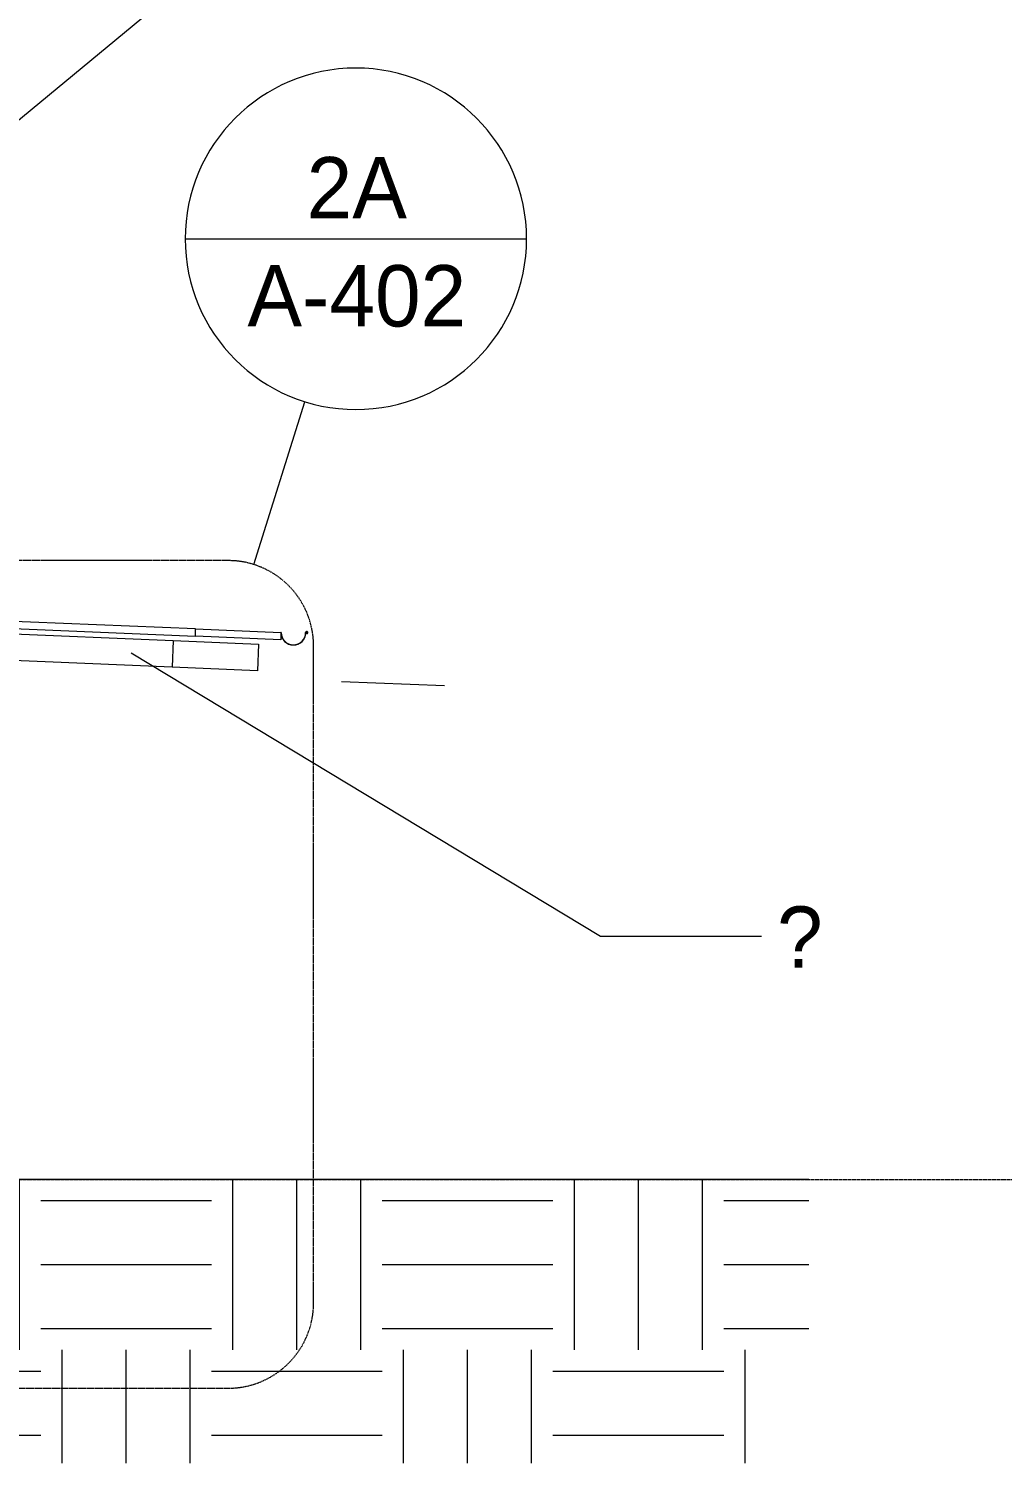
# Model space of a CAD drawing. Header units: inches. Extents: x 21386 to 98546, y -290 to 853.
# Drawn here: x 33383.6 to 33657.4, y -79.8 to 323.5 of the extents above; entities that cross this region are included whole.
import ezdxf

# ---------------------------------------------------------------- set-up
doc = ezdxf.new("R2010")
doc.units = ezdxf.units.IN
doc.header["$MEASUREMENT"] = 0
doc.linetypes.add('Dash Dot 3_16_', pattern=[0.3125, 0.1875, -0.0625, 0, -0.0625])
doc.linetypes.add('Grid Line 1_2_', pattern=[0.875, 0.5, -0.125, 0.125, -0.125])
for name, color, linetype, lineweight in [('A-ANNO-IDEN', 131, 'Continuous', 9), ('A-ANNO-SYMB', 150, 'Continuous', 9), ('A-DETL', 90, 'Continuous', 70), ('A-FLOR-LEVL', 51, 'Continuous', 9), ('A-ROOF', 132, 'Continuous', 13), ('A-ROOF-OTLN', 132, 'Continuous', 9), ('C-TOPO', 7, 'Continuous', 13), ('S-BEAM', 12, 'Continuous', 13)]:
    doc.layers.add(name, color=color, linetype=linetype, lineweight=lineweight)
doc.styles.add('Century Gothic', font='GOTHIC.TTF', dxfattribs={"height": 17.245342})

# ---------------------------------------------------------------- blocks, each defined once
blk = doc.blocks.new('Dimension Lumber - 5_5 x 7_5 Glulam-1730132-Building Section - North_South looking East _ Fitness Center')
at = {"layer": 'S-BEAM', "color": 8, "lineweight": 9}
for p, q in [((22795.3, 154.01), (22855.29, 151.51)), ((22855.29, 151.51), (22854.98, 144.01)), ((22854.98, 144.01), (22795.3, 146.5))]:
    blk.add_line(p, q, dxfattribs=at)
blk = doc.blocks.new('Dimension Lumber - 5_5 x 7_5 Glulam-1730133-Building Section - North_South looking East _ Fitness Center')
at = {"layer": 'S-BEAM', "color": 8, "lineweight": 9}
for p, q in [((22855.29, 151.51), (22879.29, 150.51)), ((22879.29, 150.51), (22878.98, 143.01)), ((22878.98, 143.01), (22854.98, 144.01))]:
    blk.add_line(p, q, dxfattribs=at)
blk = doc.blocks.new('Section - Callout Head-19020-Building Section - North_South looking East _ Fitness Center')
at = {"layer": 'A-ANNO-SYMB'}
blk.add_line((22472.78, 464.27), (22568.78, 464.27), dxfattribs=at)
for start, end in [(0, 180), (180, 360)]:
    blk.add_arc((22520.78, 464.27), 48, start, end, dxfattribs=at)

msp = doc.modelspace()

# ---------------------------------------------------------------- hatches: boundary and pattern name
at = {"layer": 'C-TOPO', "lineweight": 9}
h = msp.add_hatch(dxfattribs=at)
h.set_pattern_fill('FP_33', color=8, style=0, pattern_type=2)
h.set_pattern_definition([(0, (22011.01, 102), (48, 48), [48, -48]), (0, (22011.01, 120), (48, 48), [48, -48]), (0, (22011.01, 138), (48, 48), [48, -48]), (90, (22017.01, 144), (-48, 48), [48, -48]), (90, (22035.01, 144), (-48, 48), [48, -48]), (90, (22053.01, 144), (-48, 48), [48, -48])])
h.paths.add_polyline_path([(33602.97, -79.83), (33602.97, 0), (33369.75, 0), (33369.75, -36), (33372.75, -36), (33372.75, -48), (33367.75, -48), (33367.75, -79.83), (33584.99, -79.83)], flags=0)

# ---------------------------------------------------------------- linework, layer by layer
at = {"layer": 'A-ANNO-IDEN', "color": 153}
for p, q in [((33282.89, 216.91), (33548.13, 436.21)), ((33412.47, 148.01), (33544.37, 68.37)), ((33544.37, 68.37), (33594.06, 68.37))]:
    msp.add_line(p, q, dxfattribs=at)
at = {"layer": 'A-ANNO-SYMB'}
msp.add_line((33446.92, 172.88), (33461.26, 218.65), dxfattribs=at)
at = {"layer": 'A-ANNO-SYMB', "linetype": 'Dash Dot 3_16_'}
for p, q in [((33439.74, 173.98), (33305.46, 173.98)), ((33463.74, -34.71), (33463.74, 149.98)), ((33305.46, -58.71), (33439.74, -58.71))]:
    msp.add_line(p, q, dxfattribs=at)
for centre, start, end in [((33439.74, 149.98), 0, 90), ((33439.74, -34.71), 270, 0)]:
    msp.add_arc(centre, 24, start, end, dxfattribs=at)
at = {"layer": 'A-DETL', "color": 8, "lineweight": 9}
msp.add_line((33471.58, 140.03), (33500.55, 138.82), dxfattribs=at)
at = {"layer": 'A-FLOR-LEVL', "linetype": 'Grid Line 1_2_'}
msp.add_line((30930.55, 0), (34295.1, 0), dxfattribs=at)
at = {"layer": 'A-ROOF', "color": 7}
for p, q in [((33430.56, 154.75), (32939.25, 175.22)), ((32939.25, 173.22), (33430.56, 152.74)), ((33430.56, 152.74), (33430.56, 154.75))]:
    msp.add_line(p, q, dxfattribs=at)
at = {"layer": 'A-ROOF', "color": 8, "lineweight": 9}
for p, q in [((33430.56, 154.75), (33454.56, 153.75)), ((33454.56, 153.75), (33454.56, 151.74)), ((33454.56, 151.74), (33430.56, 152.74))]:
    msp.add_line(p, q, dxfattribs=at)
at = {"layer": 'A-ROOF-OTLN', "color": 8}
for p, q in [((33454.63, 153.75), (33454.56, 153.75)), ((33461.67, 153.55), (33461.62, 153.5))]:
    msp.add_line(p, q, dxfattribs=at)
for centre, radius, start, end in [((33458.06, 153.75), 3.5, 180, 360), ((33458.06, 153.75), 3.44, 180, 0), ((33461.81, 153.75), 0.306, 232.159, 180), ((33461.81, 153.75), 0.243, 234.011, 180)]:
    msp.add_arc(centre, radius, start, end, dxfattribs=at)
at = {"layer": 'C-TOPO'}
for p, q in [((33584.99, 0), (33369.75, 0)), ((33602.97, 0), (33584.99, 0))]:
    msp.add_line(p, q, dxfattribs=at)
at = {"layer": 'C-TOPO', "color": 8, "lineweight": 9}
for p, q in [((33584.99, 0), (33369.75, 0)), ((33602.97, 0), (33584.99, 0))]:
    msp.add_line(p, q, dxfattribs=at)

# ---------------------------------------------------------------- block references
at = {"layer": 'A-ANNO-SYMB'}
msp.add_blockref('Section - Callout Head-19020-Building Section - North_South looking East _ Fitness Center', (10954.84, -199.82), dxfattribs=at)
at = {"layer": 'S-BEAM', "color": 8, "lineweight": 9}
for name in ['Dimension Lumber - 5_5 x 7_5 Glulam-1730132-Building Section - North_South looking East _ Fitness Center', 'Dimension Lumber - 5_5 x 7_5 Glulam-1730133-Building Section - North_South looking East _ Fitness Center']:
    msp.add_blockref(name, (10568.95, 0), dxfattribs=at)

# ---------------------------------------------------------------- texts
at = {"layer": 'A-ANNO-SYMB', "char_height": 17.245, "attachment_point": 2, "line_spacing_factor": 0.984117, "style": 'Century Gothic'}
for s, insert, width in [('2A', (33475.89, 287.44), 36.936), ('A-402', (33475.89, 257.05), 77.76)]:
    msp.add_mtext(s, dxfattribs=dict(at, insert=insert, width=width))

# ---------------------------------------------------------------- next in the draw order: texts
at = {"layer": 'A-ANNO-IDEN', "insert": (33594.06, 76.75), "char_height": 17.25, "width": 16.632, "attachment_point": 1, "line_spacing_factor": 0.984117, "style": 'Century Gothic', "bg_fill": 3, "box_fill_scale": 1.25, "bg_fill_color": 0, "bg_fill_transparency": 0}
msp.add_mtext('?', dxfattribs=at)

doc.saveas('drawing.dxf')
